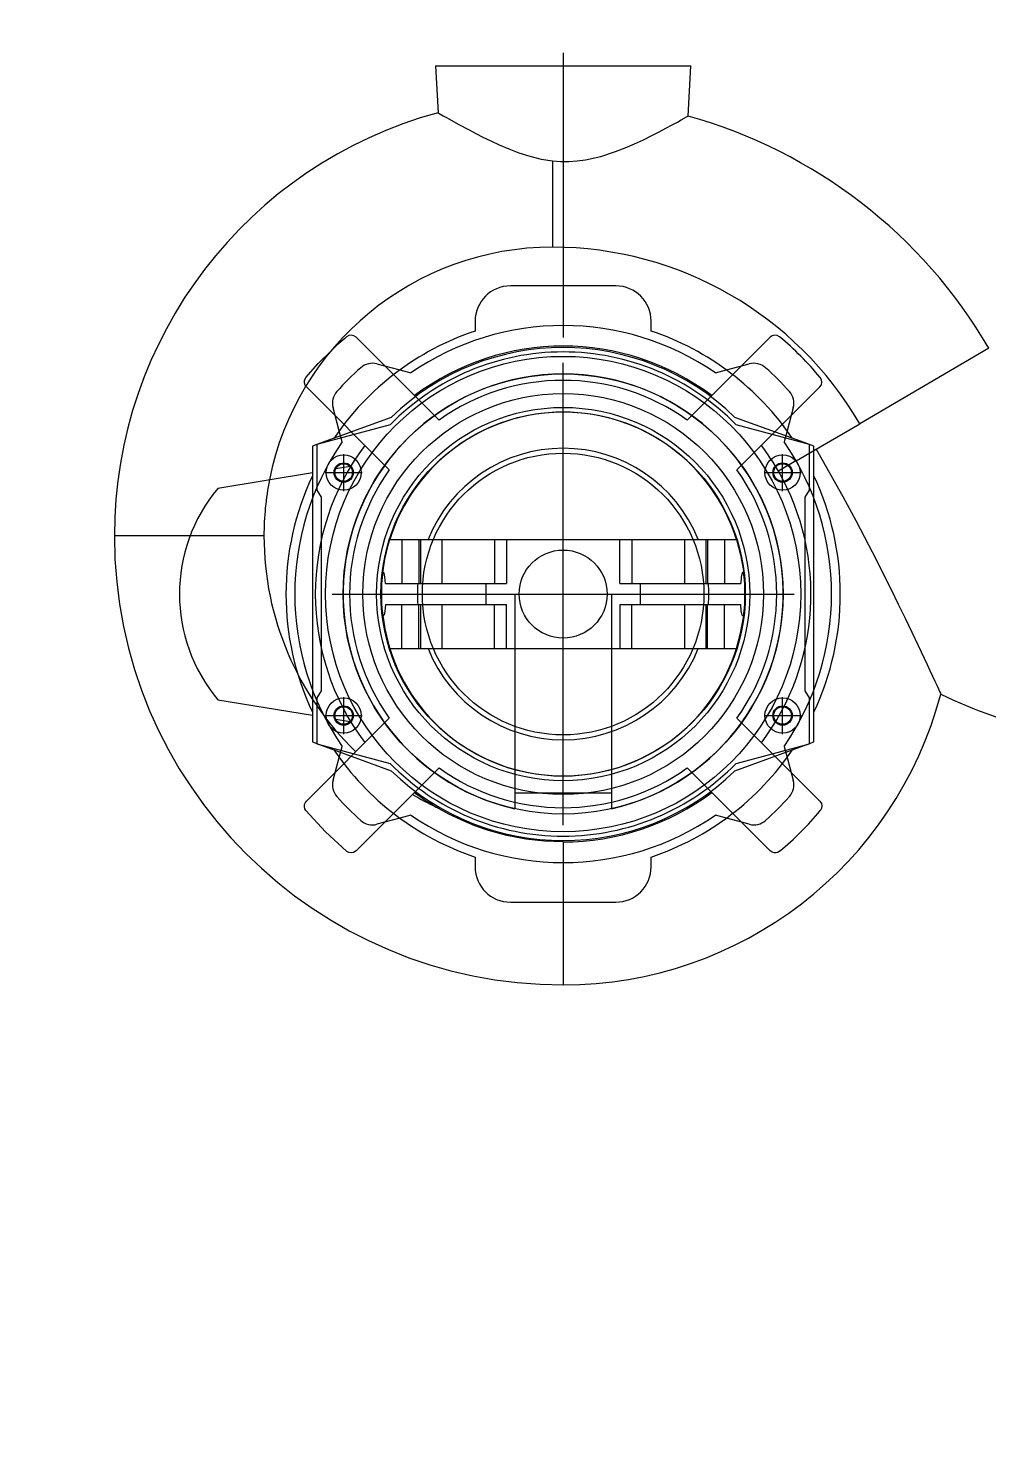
# Model space of a CAD drawing. Header units: millimetres. Extents: x 24859265 to 26550985, y 32092698 to 33532929.
# Drawn here: x 26304512 to 26305058, y 33050331 to 33051129 of the extents above; entities that cross this region are included whole.
import ezdxf

# ---------------------------------------------------------------- set-up
doc = ezdxf.new("R2010")
doc.units = ezdxf.units.MM

msp = doc.modelspace()

# ---------------------------------------------------------------- linework, layer by layer
for p, q in [((26304815.8614, 33051115.3435), (26304815.8614, 33050953.6435)), ((26304743.3614, 33051107.9935), (26304744.7595, 33051081.3149)), ((26304743.3614, 33051107.9935), (26304888.3614, 33051107.9935)), ((26304886.8665, 33051079.4699), (26304888.3614, 33051107.9935)), ((26304809.8614, 33051054.0513), (26304809.8614, 33051004.9935)), ((26304845.8614, 33050982.9935), (26304785.8614, 33050982.9935)), ((26304765.8614, 33050962.9935), (26304765.8614, 33050957.3463)), ((26304865.8614, 33050957.3463), (26304865.8614, 33050962.9935)), ((26304745.3627, 33050906.7764), (26304698.2594, 33050953.8797)), ((26304933.4633, 33050953.8797), (26304886.36, 33050906.7764)), ((26305057.7814, 33050947.5779), (26304984.3556, 33050904.7567)), ((26304710.0798, 33050938.7405), (26304723.0728, 33050935.2591)), ((26304723.0728, 33050935.2591), (26304729.3467, 33050933.578)), ((26304815.8614, 33050676.7435), (26304815.8614, 33050939.2435)), ((26304902.376, 33050933.578), (26304908.6499, 33050935.2591)), ((26304908.6499, 33050935.2591), (26304921.6429, 33050938.7405)), ((26304669.9752, 33050925.5954), (26304717.0784, 33050878.4922)), ((26304961.7476, 33050925.5954), (26304914.6443, 33050878.4922)), ((26304688.5958, 33050900.7821), (26304685.1143, 33050913.775)), ((26304946.6084, 33050913.775), (26304943.127, 33050900.7821)), ((26304717.6026, 33050904.178), (26304675.8614, 33050892.9935)), ((26304718.215, 33050908.3189), (26304676.7994, 33050893.2448)), ((26304954.9233, 33050893.2448), (26304913.5078, 33050908.3189)), ((26304955.8614, 33050892.9935), (26304914.1201, 33050904.178)), ((26304958.3614, 33050889.5971), (26304984.3556, 33050904.7567)), ((26304690.2769, 33050894.5081), (26304688.5958, 33050900.7821)), ((26304943.127, 33050900.7821), (26304941.4459, 33050894.5081)), ((26304675.8614, 33050892.9034), (26304673.3614, 33050891.9935)), ((26304673.3614, 33050891.9935), (26304673.3614, 33050723.9935)), ((26304676.7994, 33050893.2448), (26304675.8614, 33050892.9034)), ((26304675.8614, 33050892.9935), (26304675.8614, 33050866.9935)), ((26304691.1808, 33050866.4935), (26304691.1808, 33050887.4935)), ((26304940.542, 33050866.4935), (26304940.542, 33050887.4935)), ((26304948.2443, 33050883.697), (26304958.3614, 33050889.5971)), ((26304955.8614, 33050892.9034), (26304954.9233, 33050893.2448)), ((26304955.8614, 33050866.9935), (26304955.8614, 33050892.9935)), ((26304958.3614, 33050891.9935), (26304955.8614, 33050892.9034)), ((26304958.3614, 33050723.9935), (26304958.3614, 33050891.9935)), ((26304694.8413, 33050880.3994), (26304686.62, 33050879.0428)), ((26304948.0861, 33050883.6047), (26304938.1432, 33050877.8061)), ((26304673.3614, 33050876.8549), (26304619.6614, 33050867.9935)), ((26304680.6808, 33050876.9935), (26304701.6808, 33050876.9935)), ((26304930.042, 33050876.9935), (26304951.042, 33050876.9935)), ((26304675.8614, 33050866.9935), (26304678.3614, 33050862.9935)), ((26304678.3614, 33050862.9935), (26304678.3614, 33050752.9935)), ((26304953.3614, 33050862.9935), (26304955.8614, 33050866.9935)), ((26304953.3614, 33050752.9935), (26304953.3614, 33050862.9935)), ((26304603.8806, 33050840.9935), (26304560.8614, 33050840.9935)), ((26304645.8614, 33050840.9935), (26304603.8806, 33050840.9935)), ((26304717.3226, 33050838.9935), (26304914.4001, 33050838.9935)), ((26304724.2283, 33050838.9935), (26304724.2283, 33050813.9935)), ((26304733.8876, 33050838.9935), (26304733.8876, 33050813.9935)), ((26304734.8614, 33050838.9935), (26304734.8614, 33050813.9935)), ((26304746.8614, 33050838.9935), (26304746.8614, 33050813.9935)), ((26304776.8614, 33050838.9935), (26304776.8614, 33050813.9935)), ((26304783.6326, 33050838.9935), (26304783.6326, 33050813.9935)), ((26304848.0901, 33050813.9935), (26304848.0901, 33050838.9935)), ((26304854.8614, 33050838.9935), (26304854.8614, 33050813.9935)), ((26304884.8614, 33050838.9935), (26304884.8614, 33050813.9935)), ((26304896.8614, 33050838.9935), (26304896.8614, 33050813.9935)), ((26304897.8351, 33050838.9935), (26304897.8351, 33050813.9935)), ((26304907.4944, 33050838.9935), (26304907.4944, 33050813.9935)), ((26304684.6114, 33050807.9935), (26304947.1114, 33050807.9935)), ((26304714.9681, 33050813.9935), (26304771.8614, 33050813.9935)), ((26304771.8614, 33050813.9935), (26304783.6326, 33050813.9935)), ((26304771.8614, 33050813.9935), (26304771.8614, 33050801.9935)), ((26304788.3614, 33050807.9935), (26304843.3614, 33050807.9935)), ((26304788.3614, 33050807.9935), (26304788.3614, 33050686.056)), ((26304843.3614, 33050807.9935), (26304843.3614, 33050686.056)), ((26304848.0901, 33050813.9935), (26304859.8614, 33050813.9935)), ((26304859.8614, 33050813.9935), (26304916.7547, 33050813.9935)), ((26304859.8614, 33050801.9935), (26304859.8614, 33050813.9935)), ((26304714.9681, 33050801.9935), (26304771.8614, 33050801.9935)), ((26304724.2283, 33050776.9935), (26304724.2283, 33050801.9935)), ((26304733.8876, 33050776.9935), (26304733.8876, 33050801.9935)), ((26304734.8614, 33050801.9935), (26304734.8614, 33050776.9935)), ((26304746.8614, 33050801.9935), (26304746.8614, 33050776.9935)), ((26304771.8614, 33050801.9935), (26304783.6326, 33050801.9935)), ((26304776.8614, 33050776.9935), (26304776.8614, 33050801.9935)), ((26304783.6326, 33050776.9935), (26304783.6326, 33050801.9935)), ((26304848.0901, 33050801.9935), (26304859.8614, 33050801.9935)), ((26304848.0901, 33050801.9935), (26304848.0901, 33050776.9935)), ((26304854.8614, 33050776.9935), (26304854.8614, 33050801.9935)), ((26304859.8614, 33050801.9935), (26304916.7547, 33050801.9935)), ((26304884.8614, 33050801.9935), (26304884.8614, 33050776.9935)), ((26304896.8614, 33050801.9935), (26304896.8614, 33050776.9935)), ((26304897.8351, 33050776.9935), (26304897.8351, 33050801.9935)), ((26304907.4944, 33050776.9935), (26304907.4944, 33050801.9935)), ((26304717.3226, 33050776.9935), (26304914.4001, 33050776.9935)), ((26304678.3614, 33050752.9935), (26304675.8614, 33050748.9935)), ((26304955.8614, 33050748.9935), (26304953.3614, 33050752.9935)), ((26304619.6614, 33050747.9935), (26304673.3614, 33050739.1321)), ((26304675.8614, 33050748.9935), (26304675.8614, 33050722.9935)), ((26304691.1808, 33050728.4935), (26304691.1808, 33050749.4935)), ((26304940.542, 33050728.4935), (26304940.542, 33050749.4935)), ((26304955.8614, 33050722.9935), (26304955.8614, 33050748.9935)), ((26304669.9752, 33050690.3916), (26304717.0784, 33050737.4948)), ((26304680.6808, 33050738.9935), (26304701.6808, 33050738.9935)), ((26304686.62, 33050736.9442), (26304694.8413, 33050735.5876)), ((26304914.6443, 33050737.4948), (26304961.7476, 33050690.3916)), ((26304930.042, 33050738.9935), (26304951.042, 33050738.9935)), ((26304673.3614, 33050723.9935), (26304675.8614, 33050723.0836)), ((26304675.8614, 33050723.0836), (26304676.7994, 33050722.7421)), ((26304675.8614, 33050722.9935), (26304717.6026, 33050711.809)), ((26304676.7994, 33050722.7421), (26304718.215, 33050707.6681)), ((26304688.5958, 33050715.2049), (26304690.2769, 33050721.4789)), ((26304913.5078, 33050707.6681), (26304954.9233, 33050722.7421)), ((26304914.1201, 33050711.809), (26304955.8614, 33050722.9935)), ((26304941.4459, 33050721.4789), (26304943.127, 33050715.2049)), ((26304954.9233, 33050722.7421), (26304955.8614, 33050723.0836)), ((26304955.8614, 33050723.0836), (26304958.3614, 33050723.9935)), ((26304685.1143, 33050702.212), (26304688.5958, 33050715.2049)), ((26304943.127, 33050715.2049), (26304946.6084, 33050702.212)), ((26304745.3627, 33050709.2105), (26304698.2594, 33050662.1073)), ((26304933.4633, 33050662.1073), (26304886.36, 33050709.2105)), ((26304788.3614, 33050695.1446), (26304843.3614, 33050695.1446)), ((26304723.0728, 33050680.7279), (26304710.0798, 33050677.2464)), ((26304729.3467, 33050682.409), (26304723.0728, 33050680.7279)), ((26304908.6499, 33050680.7279), (26304902.376, 33050682.409)), ((26304921.6429, 33050677.2464), (26304908.6499, 33050680.7279)), ((26304815.8614, 33050667.1649), (26304815.8614, 33050632.9935)), ((26304765.8614, 33050658.6407), (26304765.8614, 33050652.9935)), ((26304865.8614, 33050652.9935), (26304865.8614, 33050658.6407)), ((26304785.8614, 33050632.9935), (26304845.8614, 33050632.9935)), ((26304815.8614, 33050632.9935), (26304815.8614, 33050585.9935))]:
    msp.add_line(p, q)
for points in [[(26304744.7586, 33051081.3321), (26304744.9168, 33051081.242), (26304745.511, 33051080.9037), (26304747.6742, 33051079.6765), (26304749.2982, 33051078.76), (26304751.2639, 33051077.6568), (26304756.188, 33051074.9278), (26304762.3823, 33051071.5831), (26304766.1968, 33051069.5856), (26304770.3105, 33051067.4971), (26304774.7591, 33051065.3301), (26304779.4848, 33051063.1529), (26304784.9422, 33051060.831), (26304790.7191, 33051058.6438), (26304796.9232, 33051056.6655), (26304803.4566, 33051055.0686), (26304809.8614, 33051054.0513)], [(26304809.8614, 33051054.0513), (26304814.4309, 33051053.6895), (26304819.1024, 33051053.6505), (26304823.7942, 33051053.9463), (26304828.5059, 33051054.5705), (26304837.2458, 33051056.5271), (26304845.6688, 33051059.2583), (26304851.1865, 33051061.4145), (26304856.4472, 33051063.6908), (26304861.4972, 33051066.044), (26304866.2304, 33051068.3734), (26304870.4346, 33051070.5258), (26304874.2754, 33051072.5495), (26304877.7634, 33051074.4275), (26304880.7746, 33051076.0752), (26304882.9338, 33051077.2698), (26304884.6571, 33051078.2303), (26304885.927, 33051078.9417), (26304886.6707, 33051079.3597), (26304886.8665, 33051079.4699), (26304886.8665, 33051079.4699)], [(26304669.7435, 33050930.9999), (26304676.7265, 33050938.8464), (26304684.1535, 33050946.3193)], [(26304669.6162, 33050926.0071), (26304669.1988, 33050926.6902), (26304668.8282, 33050927.9804), (26304668.9055, 33050929.3211), (26304669.4223, 33050930.5609), (26304669.7435, 33050930.9999)], [(26304959.6054, 33050890.3227), (26304967.2639, 33050876.885), (26304974.7618, 33050863.3554), (26304982.1157, 33050849.7146), (26304989.2971, 33050836.033), (26304993.6684, 33050827.5312), (26304997.9582, 33050819.0613), (26305002.1757, 33050810.6138), (26305006.2865, 33050802.268), (26305010.2073, 33050794.2073), (26305013.9762, 33050786.3694), (26305017.6068, 33050778.7385), (26305020.9854, 33050771.5689), (26305022.6954, 33050767.9158), (26305024.2864, 33050764.5024), (26305025.7492, 33050761.3521), (26305027.0547, 33050758.5312), (26305028.1516, 33050756.154), (26305029.059, 33050754.1829), (26305029.7588, 33050752.6599), (26305030.2293, 33050751.6344), (26305030.426, 33050751.2055), (26305030.4572, 33050751.1374)], [(26304713.1305, 33050818.8224), (26304714.4652, 33050827.7347), (26304716.5716, 33050836.4969), (26304717.3226, 33050838.9935)], [(26304914.4001, 33050838.9935), (26304916.727, 33050830.2873), (26304918.2862, 33050821.4115), (26304918.5922, 33050818.8224)], [(26304714.9681, 33050813.9935), (26304714.6231, 33050817.6825), (26304714.422, 33050818.8477), (26304714.1516, 33050819.7947), (26304713.94, 33050820.1508), (26304713.7082, 33050820.2049), (26304713.5071, 33050819.9785), (26304713.2465, 33050819.2895), (26304713.1305, 33050818.8224)], [(26304918.5922, 33050818.8224), (26304918.5766, 33050818.8917), (26304918.2859, 33050819.8384), (26304918.0684, 33050820.1692), (26304917.8332, 33050820.1917), (26304917.634, 33050819.9328), (26304917.3862, 33050819.2142), (26304917.0786, 33050817.5306), (26304916.7547, 33050813.9935)], [(26304714.9681, 33050801.9935), (26304714.6231, 33050798.3045), (26304714.422, 33050797.1393), (26304714.1516, 33050796.1923), (26304713.94, 33050795.8361), (26304713.7082, 33050795.782), (26304713.5071, 33050796.0085), (26304713.2465, 33050796.6975), (26304713.1305, 33050797.1646)], [(26304918.5922, 33050797.1646), (26304918.5766, 33050797.0953), (26304918.2859, 33050796.1486), (26304918.0684, 33050795.8178), (26304917.8332, 33050795.7953), (26304917.634, 33050796.0542), (26304917.3862, 33050796.7727), (26304917.0786, 33050798.4564), (26304916.7547, 33050801.9935)], [(26304713.1305, 33050797.1646), (26304714.4652, 33050788.2523), (26304716.5716, 33050779.4901), (26304717.3226, 33050776.9935)], [(26304914.4001, 33050776.9935), (26304916.727, 33050785.6997), (26304918.2862, 33050794.5755), (26304918.5922, 33050797.1646)], [(26304669.7435, 33050684.9871), (26304669.1031, 33050686.0445), (26304668.8201, 33050687.2001), (26304668.8989, 33050688.4311), (26304669.4149, 33050689.6883), (26304669.9752, 33050690.3916)], [(26304815.8614, 33050667.1649), (26304805.2364, 33050667.5671), (26304794.6115, 33050668.7807), (26304783.9222, 33050670.8419), (26304773.3615, 33050673.7432), (26304765.7614, 33050676.3942), (26304758.3009, 33050679.4854), (26304750.9577, 33050683.0359), (26304743.8081, 33050687.0184)], [(26304961.7476, 33050690.3916), (26304962.6479, 33050689.0111), (26304962.9188, 33050687.6154), (26304962.7505, 33050686.4139), (26304962.2968, 33050685.4203), (26304961.9792, 33050684.9871)], [(26304692.8549, 33050661.8757), (26304680.8453, 33050672.8948), (26304669.7435, 33050684.9871)], [(26304698.2594, 33050662.1073), (26304696.7587, 33050661.1625), (26304695.4347, 33050660.9357), (26304694.0288, 33050661.1895), (26304693.0362, 33050661.7318), (26304692.8549, 33050661.8757)], [(26304938.8678, 33050661.8757), (26304937.9125, 33050661.2788), (26304936.8801, 33050660.9792), (26304935.7869, 33050660.9677), (26304934.5869, 33050661.3172), (26304933.4633, 33050662.1073)]]:
    msp.add_lwpolyline(points)
at = {"ltscale": 10}
msp.add_circle((26305130.9466, 33050307.9935), 1200, dxfattribs=at)
at = {"lineweight": 30}
msp.add_circle((26305130.9466, 33050307.9935), 1100, dxfattribs=at)
for centre, radius in [((26304815.8614, 33050807.9935), 135), ((26304815.8614, 33050807.9935), 125), ((26304815.8614, 33050807.9935), 113.85), ((26304815.8614, 33050807.9935), 106), ((26304815.8614, 33050807.9935), 103.5), ((26304691.1808, 33050876.9935), 10), ((26304815.8614, 33050807.9935), 80), ((26304940.542, 33050876.9935), 10), ((26304691.1808, 33050876.9935), 5.5), ((26304691.1808, 33050876.9935), 5), ((26304940.542, 33050876.9935), 5.5), ((26304940.542, 33050876.9935), 5), ((26304815.8614, 33050807.9935), 25), ((26304691.1808, 33050738.9935), 10), ((26304691.1808, 33050738.9935), 5.5), ((26304691.1808, 33050738.9935), 5), ((26304940.542, 33050738.9935), 10), ((26304940.542, 33050738.9935), 5.5), ((26304940.542, 33050738.9935), 5)]:
    msp.add_circle(centre, radius)
for centre, radius, start, end in [((26304809.8614, 33050840.9935), 249, 105.1513717, 180), ((26304809.8614, 33050802.9935), 287, 30.2502893, 74.4365359), ((26304809.8614, 33050840.9935), 164, 90, 168.805742), ((26304809.8614, 33050802.9935), 202, 30.2502893, 90), ((26304785.8614, 33050962.9935), 20, 90, 180), ((26304845.8614, 33050962.9935), 20, 0, 90), ((26304815.8614, 33050807.9935), 152.5, 55.4372047, 124.5627953), ((26304815.8614, 33050807.9935), 191, 130.0916862, 133.5960773), ((26304815.8614, 33050807.9935), 157.5, 108.509405, 145.843821), ((26304695.431, 33050951.0513), 4, 45, 130.0916862), ((26304815.8614, 33050807.9935), 157.5, 34.156179, 71.490595), ((26304936.2917, 33050951.0513), 4, 49.9083138, 135), ((26304815.8614, 33050807.9935), 191, 40.0916862, 49.9083138), ((26304815.8614, 33050807.9935), 137.5, 44.3888141, 135.6111859), ((26304815.8614, 33050807.9935), 140, 45.7752866, 134.2247134), ((26304815.8614, 33050807.9935), 140.8071, 53.1658095, 126.8341905), ((26304815.8614, 33050807.9935), 172.5, 131.8275307, 138.1724682), ((26304707.4916, 33050929.0813), 10, 75.0000001, 131.8275129), ((26304924.2311, 33050929.0813), 10, 48.1724682, 104.9999999), ((26304815.8614, 33050807.9935), 172.5, 41.8275318, 48.1724682), ((26304815.8614, 33050807.9935), 125, 282.7090329, 257.2909671), ((26304815.8614, 33050807.9935), 121.3595, 54.4855917, 125.5144083), ((26304958.9191, 33050928.4239), 4, 315, 40.0916862), ((26304672.8036, 33050928.4239), 4, 217.1711255, 225), ((26304694.7736, 33050916.3632), 10, 138.1724682, 194.9999999), ((26304936.9491, 33050916.3632), 10, 345.0000001, 41.8275318), ((26304815.8614, 33050807.9935), 103.3, 17.4634176, 162.5365824), ((26304815.8614, 33050807.9935), 152.5, 145.4372047, 214.5627953), ((26304815.8614, 33050807.9935), 152.5, 325.4372047, 34.5627953), ((26304815.8614, 33050807.9935), 140.8071, 143.1658095, 216.8341905), ((26304815.8614, 33050807.9935), 82.8, 21.9869951, 158.0130049), ((26304815.8614, 33050807.9935), 140.8071, 29.7227255, 36.8341905), ((26304815.8614, 33050807.9935), 121.3595, 144.4855917, 215.5144083), ((26304815.8614, 33050807.9935), 121.3595, 324.4855917, 35.5144083), ((26304809.8614, 33050840.9935), 164, 168.805742, 180), ((26304815.8614, 33050807.9935), 157.5, 154.7912346, 205.2087654), ((26304815.8614, 33050807.9935), 140.8286, 323.1645539, 29.7228061), ((26304815.8614, 33050807.9935), 157.5, 334.7912346, 25.2087654), ((26304691.3302, 33050807.9935), 93.4688, 140.0644592, 219.9355408), ((26304815.8614, 33050840.9935), 255, 180, 270), ((26304815.8614, 33050840.9935), 170, 180, 226.1239199), ((26304815.8614, 33050807.9935), 103.3, 173.98267, 186.01733), ((26304815.8614, 33050807.9935), 103.3, 353.98267, 6.01733), ((26304815.8614, 33050807.9935), 82.8, 175.8444896, 184.1555104), ((26304815.8614, 33050807.9935), 82.8, 355.8444896, 4.1555104), ((26304815.8614, 33050807.9935), 103.3, 197.4634176, 342.5365824), ((26304815.8614, 33050807.9935), 82.8, 201.9869951, 338.0130049), ((26304815.8614, 33050807.9935), 222, 270, 345.1714938), ((26305152.803, 33051002.9935), 280, 244.0820728, 270), ((26304815.8614, 33050807.9935), 157.5, 214.156179, 251.490595), ((26304815.8614, 33050807.9935), 157.5, 288.509405, 325.843821), ((26304815.8614, 33050807.9935), 137.5, 224.3888141, 315.6111859), ((26304815.8614, 33050807.9935), 140, 225.7752866, 314.2247134), ((26304815.8614, 33050807.9935), 121.3595, 234.4855917, 305.5144083), ((26304694.7736, 33050699.6238), 10, 165.0000001, 221.8275318), ((26304815.8614, 33050807.9935), 140.8071, 233.1658095, 239.2217867), ((26304815.8614, 33050807.9935), 140.8286, 270, 306.8354461), ((26304936.9491, 33050699.6238), 10, 318.1724682, 14.9999999), ((26304815.8614, 33050807.9935), 172.5, 221.8275318, 228.1724682), ((26304815.8614, 33050840.9935), 170, 239.768191, 244.9225582), ((26304815.8614, 33050807.9935), 172.5, 311.8275307, 318.1724682), ((26304707.4916, 33050686.9057), 10, 228.1724682, 284.9999999), ((26304815.8614, 33050807.9935), 152.5, 235.4372047, 304.5627953), ((26304924.2311, 33050686.9057), 10, 255.0000001, 311.8275129), ((26304815.8614, 33050807.9935), 191, 310.091687, 319.9083141), ((26304785.8614, 33050652.9935), 20, 180, 270), ((26304845.8614, 33050652.9935), 20, 270, 0.0000009)]:
    msp.add_arc(centre, radius, start, end)
for p in [(26304815.8614, 33050807.9935), (26304815.8614, 33050807.9935, 298.5), (26304815.8614, 33050807.9935, 3), (26304815.8614, 33050807.9935, 406), (26304815.8614, 33050807.9935, 294), (26304815.8614, 33050807.9935, 675), (26304815.8614, 33050807.9935, 406)]:
    msp.add_point(p)

doc.saveas('drawing.dxf')
